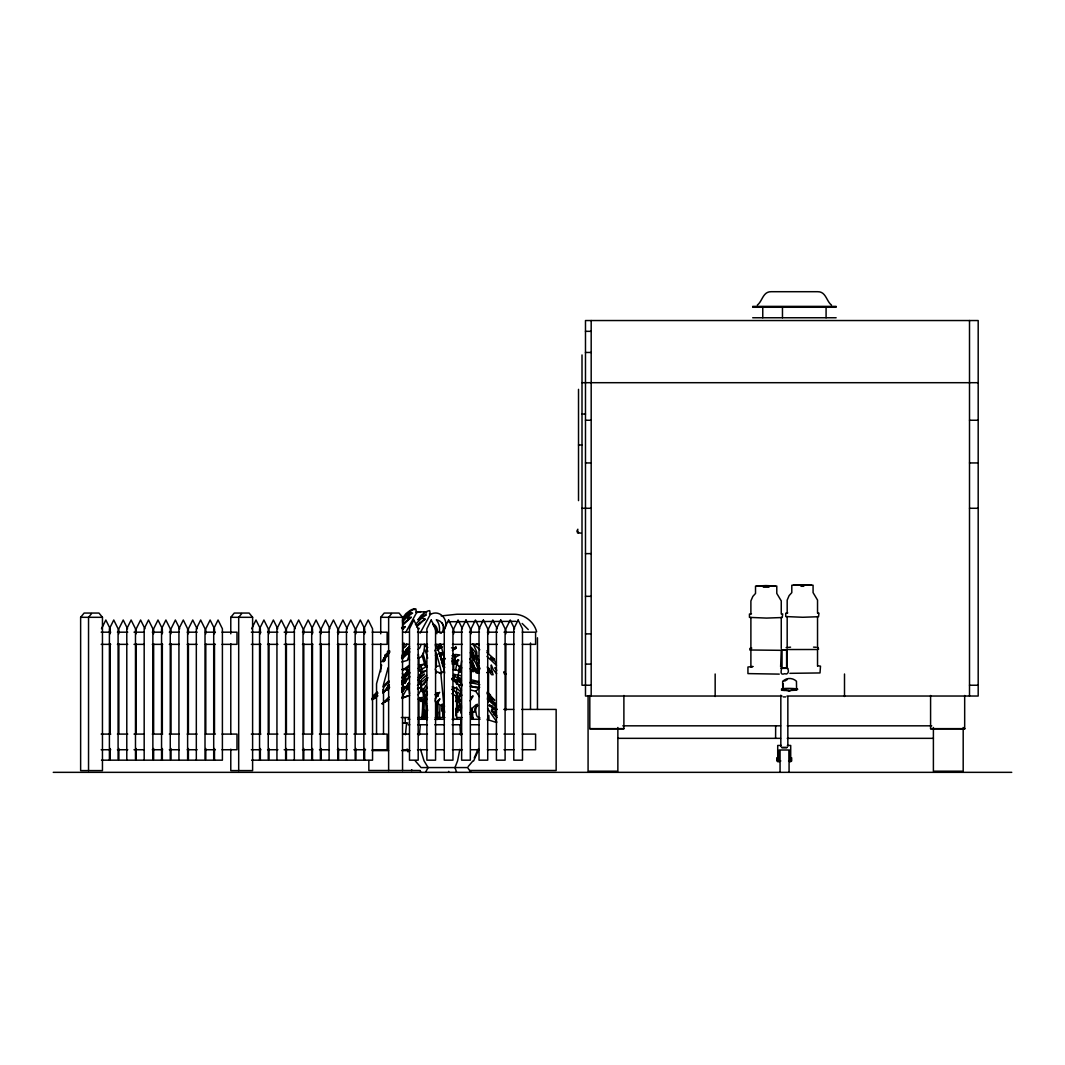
<?xml version="1.0" encoding="UTF-8"?>
<svg xmlns="http://www.w3.org/2000/svg" width="1065" height="1065" viewBox="0 0 1065 1065"><rect width="100%" height="100%" fill="white"/><g stroke="black" fill="none" stroke-linecap="round" stroke-linejoin="round"><path stroke-width="1.5" d="M418.452 656.133L418.465 654.256M456.619 687.071L456.632 719.021M426.959 719.794L427.118 716.878A72.087 72.061 0 0 0 417.76 679.643M435.785 718.582L436.104 703.073M444.078 718.516L444.251 715.507M405.499 632.81L416.561 612.695L415.869 608.9A22.658 8.041 -56.4 0 0 411.383 610.618L407.363 613.693L404.048 618.153L409.546 613.72A15.07 5.352 -56.4 0 1 412.608 613.16A28.489 10.117 -56.4 0 0 405.339 618.898L402.397 621.92M420.089 633.116L430.353 614.425L429.661 610.631A22.658 8.041 -56.4 0 0 425.175 612.362L421.154 615.437L417.839 619.883L423.338 615.464A15.07 5.352 -56.4 0 1 426.399 614.904A28.489 10.117 -56.4 0 0 419.131 620.642L416.189 623.651A9.625 3.421 -56.4 0 0 415.47 624.609M459.281 699.838L459.401 704.125L461.531 707.999L458.709 707C455.927 702.634 455.753 696.83 458.309 692.33L456.313 693.661M421.78 717.863L422.246 712.938A83.629 39.645 -78.1 0 0 422.725 700.064M423.284 717.863L423.75 712.938A83.629 39.645 -78.1 0 0 424.216 698.667M437.076 719.607L437.542 714.682A83.629 39.645 -78.1 0 0 438.008 700.397M405.446 734.717L406.564 723.029M419.37 734.983L420.356 724.759M403.954 643.42L403.489 648.172L405.712 646.482A11.369 8.8 -45.7 0 0 406.857 643.966M440.071 643.926L438.101 648.039M783.268 683.757L783.294 686.912M452.305 664.307L452.106 660.46M454.103 680.562L454.808 674.385M456.965 684.036L459.587 666.104M439.233 632.424L439.526 630.027A19.902 15.389 -45.7 0 0 436.304 619.857L438.407 620.402A12.647 9.785 -45.7 0 1 443.346 626.699L443.067 631.372C450.854 622.666 441.136 608.488 430.353 614.425M453.45 653.87L455.407 660.1M451.933 655.734L455.567 654.469L459.92 654.962L455.327 657.038A7.508 6.031 37.1 0 0 454.502 660.433L454.728 661.698L458.829 660.14L455.993 662.736L458.616 666.011A4.846 3.901 37.1 0 1 459.96 667.502A4.367 3.515 37.1 0 1 460.519 668.767L461.624 660.846M577.829 529.198L577.47 532.82L580.838 533.086M577.203 530.17L577.137 531.635M402.943 648.558L403.875 643.18M442.361 665.172L443.173 660.686M455.62 669.898L457.697 659.568M435.039 699.159L439.738 692.33L434.919 694.713M471.236 656.253L472.461 652.339L474.005 660.074L479.383 669.952M459.867 749.294L457.577 760.863L454.955 767.572L456.645 772.338M408.933 648.492L408.667 651.78A5.951 2.117 -56.4 0 1 408.228 654.682A6.616 5.125 -45.7 0 1 409.253 653.777M405.419 679.59L404.873 681.76L406.204 680.136M578.441 532.114L578.362 533.086M492.176 709.649L492.07 712.099M461.438 705.642L461.012 710.422L458.975 710.209L457.378 706.308M455.514 701.555L457.471 696.909M381.669 665.066L376.544 683.797L376.544 734.304M388.126 667.675L383.507 684.515L383.507 734.078M402.464 656.413L403.156 654.403L402.49 650.861M403.968 656.413L404.673 652.512L402.65 649.53M487.118 719.9L488.835 715.507L488.968 720.1L496.649 722.536M474.231 757.974L477.985 749.294M473.685 760.863L478.824 749.294M403.422 627.471L403.821 626.553L401.572 627.644M418.718 629.202L419.117 628.297L418.052 628.696M435.053 700.597L435.918 703.193L439.925 698.733L437.555 703.486L444.025 707.053L444.531 706.122M406.923 679.59L409.466 676.035M458.775 706.175L457.87 712.285L455.527 709.277M101.495 628.776L105.834 620.016L110.188 628.776L110.188 633.768M251.646 628.776L255.986 620.016L260.339 628.776L260.339 633.768M423.444 699.372L422.259 701.742L424.269 703.1M470.104 700.89L472.793 696.59L471.063 698.028M426.479 687.844L423.63 694.819L424.602 696.43L427.358 691.598M461.265 698.906L459.987 701.981L459.268 697.855L461.052 695.086M408.228 654.682L409.812 651.807M409.253 672.388L404.274 675.969M401.944 697.575L407.615 687.457M418.159 668.66L419.783 665.771L424.842 664.267M418.172 694.979L421.407 689.188M423.843 684.862L427.904 677.62M384.199 660.726L385.117 658.316M409.279 687.604L407.962 689.827L407.016 686.526L408.667 682.918M385.33 658.024L387.314 655.787M427.478 694.234L425.374 696.79L423.058 692.53L423.497 697.109L418.106 699.106M460.519 668.767L461.797 667.848M376.318 695.525L373.961 698.746A11.036 2.024 -46 0 0 376.611 696.377M377.516 695.125L375.759 697.389L377.849 695.884M383.999 661.019L383.44 661.698L384.039 661.365M88.541 770.594L88.541 617.314L92.016 613.054L98.978 613.054L102.453 617.314L102.453 770.594L80.634 770.594L80.634 617.314L84.108 613.054L91.058 613.054M230.786 633.795L230.786 617.314L234.26 613.054L241.209 613.054M380.724 633.795L380.724 617.314L384.199 613.054L391.148 613.054M377.263 695.299L375.253 697.735A16.574 4.287 -41.1 0 1 372.79 699.266M388.193 650.941L387.287 652.033L388.765 650.835M388.792 652.033L389.697 650.941M457.178 661.099L456.486 661.924L456.246 660.633M376.145 695.578L373.282 698.959A9.918 1.811 -46 0 1 372.031 699.825M468.241 766.454L472.98 760.863M385.157 660.42C379.207 664.161 384.745 656.28 387.34 655.281M426.359 685.168L421.767 691.558C418.585 686.779 424.442 682.692 427.358 679.656M401.691 692.317L404.367 689.241L402.131 691.624M402.064 689.348L403.835 687.471M422.632 699.226L420.622 701.449L419.743 697.429M402.783 625.168L411.41 617.128L402.716 623.837M416.575 626.912L425.201 618.858L416.508 625.581M401.811 680.562L409.599 673.493M455.78 697.894L457.271 696.284M787.368 679.457L784.719 681.081M461.185 695.871L461.93 695.112M437.103 650.276L442.547 646.828M402.37 620.216L403.835 618.898A28.489 10.117 -56.4 0 1 411.103 613.16M372.59 696.417L377.236 691.931M383.041 686.326L388.845 680.708M371.765 698.667L377.569 693.049M383.373 687.444L389.191 681.84M389.351 684.582L387.86 686.033A16.574 4.287 -41.1 0 1 383.054 693.075M387.753 700.49A11.036 2.024 -46 0 0 389.058 699.359A16.574 4.287 -41.1 0 1 385.437 701.622A6.323 1.637 -41.1 0 0 382.069 703.765L389.045 697.029M401.825 684.689L409.945 676.834M402.81 629.482L405.326 626.553L401.811 628.603M381.936 661.698L385.543 658.33M402.051 658.942L409.293 652.179M435.345 655.215L436.637 653.99M441.642 660.14L443.533 658.41M403.702 669.353L408.933 665.425M405.206 669.353L409.359 666.131M418.998 671.096L427.345 665.851M459.721 704.923L460.932 703.832M402.65 686.166L403.395 685.527A14.085 2.583 -46 0 1 401.745 688.682M417.64 689.201L419.61 687.577L417.547 688.349M408.015 648.066L405.951 649.863L409.493 646.388M386.954 688.496L388.086 687.524M388.445 688.496L389.59 687.524M404.008 676.741L409.958 672.587M419.304 678.472L424.549 674.132L418.066 677.713M388.046 653.87L383.826 658.024L387.434 655.161M402.197 656.572L408.121 651.993L402.61 655.361M402.49 684.728L403.675 683.717M408.081 648.731L402.583 653.764L409.825 648.585M404.82 673.959L408.614 670.99M418.612 675.703L426.266 670.497L421.128 671.762M452.172 689.734L454.209 688.057M389.55 652.366L386.289 655.481L388.818 653.63M401.918 655.255L409.133 649.796M402.637 657.025L405.126 655.002L401.518 657.851M418.159 649.317L419.504 648.226A11.369 8.8 -45.7 0 0 421.008 644.432M793.412 689.361L789.205 691.212L784.918 689.561M418.785 678.831L421.341 676.781L418.931 678.179M389.497 651.221L384.785 655.481L389.723 652.02M388.885 688.775L387.247 690.014A10.344 2.676 -41.1 0 0 389.457 686.832M402.171 683.717L404.62 681.959M409.08 685.527L406.617 687.391A12.9 3.341 -41.1 0 0 409.719 683.85M417.467 685.461L420.781 682.172L418.399 682.918M407.828 618.698L409.905 617.128L408.308 617.993M376.344 695.884L374.254 697.389L377.769 692.849L373.748 697.735A16.574 4.287 -41.1 0 1 372.497 698.547M782.708 681.414C786.356 677.486 792.653 677.58 796.46 681.241L796.58 690.014L795.049 690.213M426.652 675.21L421.74 679.217L420.169 683.49L426.599 677.899M757.322 305.109C762.54 301.142 762.82 291.477 771.273 291.704L817.561 291.704C826.027 291.477 826.294 301.142 831.512 305.109M475.483 691.398L478.451 688.988M402.051 682.705L405.832 680.695M442.894 654.403L441.536 655.295A7.508 6.031 37.1 0 0 440.71 658.702L440.937 659.967L445.037 658.41L442.201 661.006L444.811 664.28M437.089 648.798L441.043 646.828L439.299 645.883M452.385 650.529L456.246 647.853L451.48 647.84M407.11 670.99L409.053 669.765M401.598 687.844L402.677 687.178M409.706 695.378L402.064 698.307M444.451 671.07L439.366 673.36M401.825 681.853L403.103 681.174M438.141 653.99L441.775 652.739M407.323 695.911L405.419 696.75M442.934 653.71L440.031 655.295A7.508 6.031 37.1 0 0 439.512 656.333M405.832 670.018L407.709 669.219M407.336 670.018L409.2 669.219M763.339 587.201L768.97 587.201M775.307 586.043L757.002 586.07M811.597 585.231L793.292 585.257M786.116 647.666L790.563 647.161M418.545 670.564L420.529 669.872M417.76 658.143L420.808 657.198L423.67 653.164L424.576 646.335L425.494 645.71L427.771 647.533M402.224 697.535L404.42 697.043M416.402 612.322L424.429 611.709L426.639 612.575M416.561 612.695L420.595 611.603M420.755 664.826L423.338 664.267M436.051 666.557L438.634 666.011M441.203 615.943L457.058 614.239L513.902 614.239C524.299 614.159 534.071 621.72 536.654 631.785M459.015 685.567L461.824 685.154M437.688 646.096L440.804 645.883M401.771 661.951L407.389 660.407L408.84 656.08L409.426 660.194M751.464 613.693L749.454 614.052L749.454 617.38L766.52 618.086L782.243 617.527L782.682 614.012L782.003 613.826M787.741 612.881L785.744 613.24L785.744 616.568L802.81 617.274L818.519 616.715L818.972 613.2L818.293 613.014M751.797 648.119L749.84 648.479L749.84 649.996L780.352 650.316M752.715 666.677L750.892 667.01L750.892 617.38M415.683 612.202L416.668 612.109M429.475 613.933L430.473 613.853M486.692 672.601L488.981 672.255A6.776 4.074 58.7 0 1 490.286 671.935M752.902 666.45L747.936 667.023L747.936 673.599L779.247 674.118M448.352 621.72L515.966 621.348M792.134 690.32C807.989 688.762 785.304 687.764 781.59 688.842L781.55 690.28L785.278 690.373M794.437 690.293L788.366 690.426M800.973 586.283L803.782 586.283M784 668.314L782.043 668.314L782.043 649.916L784.066 649.903M784.599 668.314L786.609 668.314L786.622 649.916L782.189 649.916M780.845 668.314C783.148 666.69 777.982 676.328 784.745 673.706C789.365 675.809 789.698 666.637 785.185 668.314M787.834 668.314L786.436 668.314M461.065 679.989L459.295 680.003A19.556 10.211 33.7 0 0 456.233 680.655M786.329 690.439L788.553 690.386M752.702 306.387L836.145 306.387M752.636 307.266L836.211 307.266M752.702 317.756L836.145 317.756M585.484 331.335L591.182 331.335M585.484 352.462L591.182 352.462M582.009 382.694L978.189 382.694M582.009 414.045L585.484 414.045M585.484 420.249L591.182 420.249M969.509 420.249L978.189 420.249M578.521 444.984L582.009 444.984M585.484 462.942L591.182 462.942M969.509 462.942L978.189 462.942M582.009 508.285L591.182 508.285M969.509 508.285L978.189 508.285M585.484 553.627L591.182 553.627M585.484 596.333L591.182 596.333M80.634 617.314L102.453 617.314M230.786 617.314L252.605 617.314L252.605 770.594L230.786 770.594L230.786 749.174M380.724 617.314L402.543 617.314L402.543 770.594M101.175 632.184L110.76 632.184M117.403 632.184L127.76 632.184M134.004 632.184L144.361 632.184M152.282 632.184L162.639 632.184M169.282 632.184L179.239 632.184M187.16 632.184L197.118 632.184M205.425 632.184L215.396 632.184M222.039 632.184L236.989 632.184L236.989 644.352L222.039 644.352M251.327 632.184L260.912 632.184M267.555 632.184L277.912 632.184M284.155 632.184L294.512 632.184M302.433 632.184L312.791 632.184M319.433 632.184L329.391 632.184M337.312 632.184L347.27 632.184M353.913 632.184L365.548 632.184M372.191 632.184L387.141 632.184L387.141 644.352L372.191 644.352M402.543 632.184L409.186 632.184M417.507 632.184L427.491 632.184M435.798 632.184L444.518 632.184M452.439 632.184L462.41 632.184M469.465 632.184L479.45 632.184M487.357 632.184L497.342 632.184M503.985 632.184L514.368 632.184M522.289 632.184L535.588 632.184L535.588 644.352L522.289 644.352M585.484 633.888L591.182 633.888M101.175 644.352L110.76 644.352M117.403 644.352L127.76 644.352M134.004 644.352L144.361 644.352M152.282 644.352L162.639 644.352M169.282 644.352L179.239 644.352M187.16 644.352L197.118 644.352M205.425 644.352L215.396 644.352M251.327 644.352L260.912 644.352M267.555 644.352L277.912 644.352M284.155 644.352L294.512 644.352M302.433 644.352L312.791 644.352M319.433 644.352L329.391 644.352M337.312 644.352L347.27 644.352M353.913 644.352L365.548 644.352M402.543 644.352L409.186 644.352M417.507 644.352L427.491 644.352M435.798 644.352L444.118 644.352M452.439 644.352L462.41 644.352M470.73 644.352L479.037 644.352M487.357 644.352L497.342 644.352M503.985 644.352L514.368 644.352M585.484 664.107L591.182 664.107M783.813 668.327L784.745 668.327M591.182 685.234L582.009 685.234L582.009 354.951M969.509 685.234L978.189 685.234M782.003 696.031L585.484 696.031L585.484 320.538L978.189 320.538L978.189 696.031L786.982 696.031M493.974 709.423L497.248 709.423M503.785 709.423L513.61 709.423M521.783 709.423L556.143 709.423L556.143 770.488L469.945 770.488M401.292 717.53L409.253 717.53M417.906 717.53L427.651 717.53M435.239 717.53L444.837 717.53M456.938 717.53L461.997 717.53M408.015 719.274L409.799 719.274M417.813 719.274L427.398 719.274M434.813 719.274L444.464 719.274M452.079 719.274L461.544 719.274M470.73 719.274L480.022 719.274M402.53 723.029L407.908 723.029M408.015 724.759L409.799 724.759M417.813 724.759L427.398 724.759M434.813 724.759L444.464 724.759M452.079 724.759L460.812 724.759L460.812 719.274M470.73 724.759L479.13 724.759M622.839 725.824L780.592 725.824M787.235 725.824L931.729 725.824M589.81 728.646L623.89 728.646M930.584 728.646L964.677 728.646M964.677 728.793L930.584 728.793L930.584 695.498M961.429 728.939L964.677 728.939L964.677 695.498M101.175 734.091L110.76 734.091M117.403 734.091L127.76 734.091M134.004 734.091L144.361 734.091M152.282 734.091L162.639 734.091M169.282 734.091L179.239 734.091M187.16 734.091L197.118 734.091M205.425 734.091L215.396 734.091M222.039 734.091L236.989 734.091L236.989 749.733L222.039 749.733M251.327 734.091L260.912 734.091M267.555 734.091L277.912 734.091M284.155 734.091L294.512 734.091M302.433 734.091L312.791 734.091M319.433 734.091L329.391 734.091M337.312 734.091L347.27 734.091M353.913 734.091L365.548 734.091M372.191 734.091L387.141 734.091L387.141 749.733L372.191 749.733M402.543 734.091L409.186 734.091M417.507 734.091L427.491 734.091M435.798 734.091L444.118 734.091M452.439 734.091L462.41 734.091M470.73 734.091L479.037 734.091M487.357 734.091L497.342 734.091M503.985 734.091L513.969 734.091M522.289 734.091L535.588 734.091L535.588 749.733L522.289 749.733M617.86 738.338L780.592 738.338M787.235 738.338L933.393 738.338M781.297 745.46L777.716 745.46L777.716 761.715L779.101 761.715L779.101 750L789.564 750L789.564 761.715L790.709 761.715L790.709 745.46L787.368 745.46M101.175 749.733L110.76 749.733M117.403 749.733L127.76 749.733M134.004 749.733L144.361 749.733M152.282 749.733L162.639 749.733M169.282 749.733L179.239 749.733M187.16 749.733L197.118 749.733M205.425 749.733L215.396 749.733M251.327 749.733L260.912 749.733M267.555 749.733L277.912 749.733M284.155 749.733L294.512 749.733M302.433 749.733L312.791 749.733M319.433 749.733L329.391 749.733M337.312 749.733L347.27 749.733M353.913 749.733L365.548 749.733M402.543 749.733L409.186 749.733M417.507 749.733L427.491 749.733M435.798 749.733L444.118 749.733M452.439 749.733L462.41 749.733M470.73 749.733L479.037 749.733M487.357 749.733L497.342 749.733M503.985 749.733L513.969 749.733M372.124 750.599L388.605 750.599M401.785 750.599L410.012 750.599M777.716 757.774L776.771 757.774L776.771 760.943L780.818 760.956M101.495 760.17L118.095 760.17L118.095 628.776L113.755 620.016L109.402 628.776L109.402 760.17M251.646 760.17L268.247 760.17L268.247 628.776L263.907 620.016L259.554 628.776L259.554 760.17M788.566 760.956L791.668 760.956L791.668 757.774M467.868 767.572L421.061 767.572L415.244 760.863M420.222 770.488L368.836 770.488L368.836 760.543M53.25 772.338L1011.75 772.338M784.665 649.903L786.622 649.916M782.136 668.314L783.414 668.314M783.281 696.909L785.65 696.909M784.506 690.426L786.822 690.386M440.271 652.739L443.919 652.765M453.65 674.398L461.265 675.743M789.884 673.333L820.01 672.947L820.503 666.158L817.827 665.771M784.04 690.346L782.762 690.253L782.642 681.467M813.527 647.134L816.203 647.267M788.513 649.53L816.642 649.504L818.599 649.144L817.92 647.44M458.709 684.555L461.038 684.675M470.65 679.656L478.491 681.533M457.471 710.209L459.508 710.422L459.361 709.21M458.642 678.032L460.493 678.272M457.138 678.032L460.879 678.645M452.039 686.938L456.925 688.296L460.133 691.278L460.945 689.787L457.87 683.916L451.84 679.51M470.69 690.067L475.722 691.225L479.383 696.563M477.839 655.814L476.534 656.067L477.519 657.212M475.456 655.681L477.639 656.466M451.999 678.565L458.988 681.041L461.837 684.236M479.782 684.689L474.364 683.464A32.749 17.107 33.7 0 0 470.131 683.038M418.452 664.294L421.061 666.038A85.107 40.337 -78.1 0 1 422.299 669.872M478.664 682.332L473.086 681.733A19.556 10.211 33.7 0 0 470.024 682.399M479.729 687.271L470.291 686.379L479.09 688.256M459.348 684.995L462.303 685.62M436.69 671.696L440.804 673.12L444.025 707.053M489.394 705.216L492.19 705.975M780.632 666.81L781.257 649.956M476.401 643.753L479.117 644.764M475.11 656.959L477.133 657.731M487.331 699.292L492.19 701.289L491.937 699.492L487.584 696.443M426.586 703.379L423.764 701.742L426.133 697.003L422.126 701.449L421.247 697.429M479.889 717.823L477.306 716.852L476.468 715.134L475.602 710.062L476.854 705.336L476.162 704.671L472.567 707.919L471.662 714.016L469.772 712.538M451.84 693.674L456.406 696.324L457.724 695.019L455.434 691.718L451.84 689.148M470.504 671.043L472.141 671.682L471.156 670.085M424.03 612.135L426.24 613.001M453.477 675.423L461.425 680.375M438.194 631.865L441.23 633.342M461.318 671.988L457.551 670.338A18.345 16.481 -8.7 0 0 453.211 669.605M486.958 693.395L490.552 695.179L487.903 692.41M489.208 705.736L491.817 707L492.243 709.037M487.411 694.7L494.759 700.264L487.104 692.223M487.304 698.107L496.144 705.509L495.531 703.539L488.369 697.029M420.475 622.892L419.637 622.426L419.677 623.93M476.641 704.777L477.865 705.536M496.463 712.778L491.351 710.355L496.876 715.534M522.143 623.451L528.253 629.561M486.891 652.486L494.599 659.341L490.752 657.411L490.406 658.689L493.721 660.233A11.435 2.09 46.8 0 1 496.383 662.523M486.945 650.822L488.276 651.793M488.063 699.692L495.784 706.787M470.903 685.234L472.754 687.165M496.649 708.957L489.421 705.043L496.436 711.087M473.326 718.156L470.211 714.389M470.544 717.025L471.822 718.156M471.169 647.201L475.003 651.793L476.907 657.544L476.801 652.086L473.925 645.776A13.619 8.347 67.9 0 0 472.501 643.979M455.793 648.026L455.141 647.427L455.54 648.705M473.805 644.165L479.782 649.717M486.958 656.399L496.516 665.292M503.692 671.962L506.075 674.185A6.776 4.074 58.7 0 0 504.078 673.666M475.549 656.879L479.13 660.22M487.504 668.008L492.283 672.454A6.776 4.074 58.7 0 0 491.258 672.055M496.729 716.998L493.175 713.657L497.009 717.517M435.745 692.57L438.008 696.27M468.214 768.517L470.943 772.338M454.396 654.722L456.086 656.839M470.051 668.793L473.645 671.682L470.823 664.946M451.746 658.17L455.141 664.201L456.073 663.788L455.714 661.338M402.543 617.314L399.055 613.054L392.106 613.054L388.632 617.314L388.632 770.594M252.605 617.314L249.13 613.054L242.168 613.054L238.693 617.314L238.693 770.594M441.522 662.403L443.306 664.28A4.846 3.901 37.1 0 1 443.706 664.613M435.518 653.378L436.85 655.215M469.798 662.323L475.163 668.687L471.662 661.179M456.006 660.593L457.79 663.162M455.394 661.871L457.178 664.44M414.937 609.739L414.365 608.9A22.658 8.041 -56.4 0 0 409.879 610.618L405.858 613.693L402.543 618.153L408.041 613.72A15.07 5.352 -56.4 0 1 411.103 613.16M487.597 708.545L496.729 721.857M426.133 686.259L427.211 687.844M496.676 670.271L494.972 667.622L496.49 670.244M403.941 677.859L403.968 677.899A72.087 72.061 0 0 1 406.138 682.026M402.437 677.859L402.464 677.899A72.087 72.061 0 0 1 405.286 683.437M470.876 651.314L473.539 656.919L473.925 660.633L474.95 659.408L474.311 655.574L470.903 647.946M480.089 668.793L476.548 661.298L476.295 655.374L479.077 662.683M469.878 658.583L471.782 663.655L472.248 658.849L470.344 652.499M479.237 667.316L477.493 663.229A14.231 8.533 58.7 0 0 477.506 667.236M452.266 660.992L453.637 664.201L454.569 663.788L453.903 660.1M433.468 625.661L433.428 624.157L434.267 624.623A12.634 9.771 -45.7 0 1 437.356 629.947L437.449 632.224M514.568 628.776L510.228 620.016L505.875 628.776L505.875 633.768M497.195 628.776L492.842 620.016L488.502 628.776L488.502 633.768M479.809 628.776L475.456 620.016L471.116 628.776L471.116 633.768M462.423 628.776L458.07 620.016L453.73 628.776L453.73 633.768M442.135 622.932L443.586 625.847M347.257 628.776L342.903 620.016L338.563 628.776L338.563 633.768M329.87 628.776L325.531 620.016L321.177 628.776L321.177 633.768M295.098 628.776L290.758 620.016L286.405 628.776L286.405 633.768M277.712 628.776L273.372 620.016L269.032 628.776L269.032 633.768M197.105 628.776L192.752 620.016L188.412 628.776L188.412 633.768M179.719 628.776L175.366 620.016L171.026 628.776L171.026 633.768M144.946 628.776L140.607 620.016L136.253 628.776L136.253 633.768M127.56 628.776L123.221 620.016L118.867 628.776L118.867 633.768M435.252 629.189L436.876 633.688M477.852 673.027L476.268 668.674M432.883 623.371L434.666 627.738M487.277 666.823L488.715 670.125A17.12 10.264 58.7 0 0 491.617 674.691L493.148 674.757L491.298 668.98A14.231 8.533 58.7 0 1 491.285 664.973L493.028 669.046A11.502 6.896 58.7 0 0 496.663 673.586M471.981 665.093L473.419 668.381A17.12 10.264 58.7 0 0 476.321 672.947L479.356 673.027L477.506 667.236M420.475 749.294L424.056 760.863L428.117 767.572L425.507 772.338M407.123 749.001L408.028 751.89M471.169 708.039L472.767 711.952L474.804 712.152L474.87 708.545L477.24 704.191L477.266 706.481M460.466 710.848L461.172 713.404M440.564 643.992L444.717 659.421M426.106 645.337L427.757 651.514M472.541 661.751L474.923 668.381A17.12 10.264 58.7 0 0 477.826 672.947M444.012 718.835L441.762 704.604M443.932 707.799L444.664 712.472M426.879 705.949L427.637 710.701M456.139 710.661L456.366 712.285M435.345 644.272L435.532 646.149M409.266 690.786L409.559 693.848M419.783 665.771L420.009 669.1M442.84 717.277L442.321 704.005M459.947 724.759L460.573 734.983M453.264 713.856L453.504 719.208M969.509 320.538L969.509 696.031M963.186 727.502L963.186 771.193L933.393 771.193L933.393 727.502M844.505 673.999L844.505 696.497M826.081 307.319L826.081 317.756M817.534 613.2L817.534 600.074L813.074 592.619L813.074 585.231L802.145 584.778L791.801 585.257L791.801 592.646L789.125 595.601L787.181 600.114L787.181 613.24M817.534 616.529L817.534 647.627M817.534 649.144L817.534 666.171M789.072 750.652L789.072 771.859M787.847 696.736L787.847 746.139M787.181 616.568L787.181 647.666M787.181 649.184L787.181 666.197M782.469 307.319L782.469 317.756M781.257 614.012L781.257 600.886L776.784 593.431L776.784 586.043L765.868 585.59L755.524 586.07L755.524 593.458L752.835 596.413L750.892 600.926L750.892 614.052M781.257 617.341L781.257 648.439M780.831 695.219L780.831 746.552M780.059 750.652L780.059 771.859M775.653 725.824L775.6 738.338M762.766 307.319L762.766 317.756M715.161 673.999L715.161 696.497M623.89 695.498L623.89 728.793L589.81 728.793L589.81 695.498M617.86 727.502L617.86 771.193L588.08 771.193L588.08 695.938M591.182 320.538L591.182 696.031M578.521 389.351L578.521 500.617M537.452 637.802L537.452 709.423M530.503 643.007L530.503 709.423M505.875 643.739L505.875 710.275M488.502 643.739L488.502 653.724M488.502 672.015L488.502 701.955M472.7 711.047L472.7 719.208M471.116 663.695L471.116 667.023M471.116 670.351L471.116 683.663M453.73 662.031L453.73 670.351M448.658 771.38L448.658 772.338M436.344 653.724L436.344 667.023M420.582 771.38L420.582 772.338M418.958 657.052L418.958 665.359M418.958 698.627L418.958 718.582M419.011 719.274L419.011 724.759M411.716 769.649L411.716 770.594M405.219 717.53L405.219 723.029M380.724 643.686L380.724 671.709M364.643 633.768L364.643 628.776L360.289 620.016L355.95 628.776L355.95 633.768M364.643 643.739L364.643 733.559M364.643 748.522L364.643 760.17M363.857 760.17L363.857 628.776L368.21 620.016L372.55 628.776L372.55 760.17L355.95 760.17L355.95 748.522M355.95 643.739L355.95 733.559M346.471 760.17L346.471 628.776L350.824 620.016L355.164 628.776L355.164 760.17L338.563 760.17L338.563 748.522M338.563 643.739L338.563 733.559M329.098 760.17L329.098 628.776L333.438 620.016L337.778 628.776L337.778 760.17L321.177 760.17L321.177 748.522M321.177 643.739L321.177 733.559M312.484 633.768L312.484 628.776L308.144 620.016L303.791 628.776L303.791 633.768M312.484 643.739L312.484 733.559M312.484 748.522L312.484 760.17M311.712 760.17L311.712 628.776L316.052 620.016L320.405 628.776L320.405 760.17L303.791 760.17L303.791 748.522M303.791 643.739L303.791 733.559M294.326 760.17L294.326 628.776L298.666 620.016L303.019 628.776L303.019 760.17L286.405 760.17L286.405 748.522M286.405 643.739L286.405 733.559M276.94 760.17L276.94 628.776L281.28 620.016L285.633 628.776L285.633 760.17L269.032 760.17L269.032 748.522M269.032 643.739L269.032 733.559M260.339 643.739L260.339 733.559M260.339 748.522L260.339 760.17M230.786 643.686L230.786 734.344M214.491 633.768L214.491 628.776L210.138 620.016L205.798 628.776L205.798 633.768M214.491 643.739L214.491 733.559M214.491 748.522L214.491 760.17M213.706 760.17L213.706 628.776L218.059 620.016L222.399 628.776L222.399 760.17L205.798 760.17L205.798 748.522M205.798 643.739L205.798 733.559M196.319 760.17L196.319 628.776L200.673 620.016L205.013 628.776L205.013 760.17L188.412 760.17L188.412 748.522M188.412 643.739L188.412 733.559M178.933 760.17L178.933 628.776L183.287 620.016L187.626 628.776L187.626 760.17L171.026 760.17L171.026 748.522M171.026 643.739L171.026 733.559M162.333 633.768L162.333 628.776L157.993 620.016L153.64 628.776L153.64 633.768M162.333 643.739L162.333 733.559M162.333 748.522L162.333 760.17M161.56 760.17L161.56 628.776L165.9 620.016L170.254 628.776L170.254 760.17L153.64 760.17L153.64 748.522M153.64 643.739L153.64 733.559M144.174 760.17L144.174 628.776L148.514 620.016L152.867 628.776L152.867 760.17L136.253 760.17L136.253 748.522M136.253 643.739L136.253 733.559M126.788 760.17L126.788 628.776L131.128 620.016L135.481 628.776L135.481 760.17L118.867 760.17L118.867 748.522M118.867 643.739L118.867 733.559M110.188 643.739L110.188 733.559M110.188 748.522L110.188 760.17M403.156 686.326A10.344 2.676 -41.1 0 1 401.971 690.599M402.677 690.506A21.699 5.618 -41.1 0 0 409.013 682.931A8.973 1.637 -46 0 1 404.727 688.057L402.251 690.227A28.103 5.139 -46 0 0 403.981 688.123M419.517 670.551A14.83 3.834 -41.1 0 1 418.452 676.954M382.069 703.765A5.911 1.078 -46 0 1 384.412 702.248A9.918 1.811 -46 0 0 387.074 700.69M404.514 686.592A28.675 5.245 -46 0 1 402.37 689.122M424.243 644.152A12.314 9.518 -45.7 0 1 424.576 646.641L426.426 645.603A16.508 12.78 -45.7 0 0 426.839 644.059M408.694 647.64A11.968 4.247 -56.4 0 1 409.373 646.029M506.075 674.185A6.297 1.145 46.8 0 1 504.331 672.188M443.067 666.504A28.475 21.619 -31.5 0 1 444.797 667.276M437.675 692.769A83.629 39.645 -78.1 0 1 437.875 696.004M435.279 669.02A85.107 40.337 -78.1 0 1 436.477 672.947M440.005 705.909A85.107 40.337 -78.1 0 1 439.139 719.181M460.865 691.784A54.794 38.726 -87.4 0 0 455.793 715.84A55.753 39.405 -87.4 0 1 461.491 690.04M434.919 650.222A126.163 97.86 -87.1 0 1 441.602 673.559M436.064 644.711A128.399 99.591 -87.1 0 1 444.691 673.027M453.45 691.079A114.275 110.321 -83 0 1 454.01 688.043M458.443 671.722A114.275 110.321 -83 0 1 460.639 665.971M456.339 683.93A112.291 108.404 -83 0 1 458.323 676.621M459.734 672.321A112.291 108.404 -83 0 1 461.318 668.061M453.49 720.086A103.238 51.586 87.6 0 1 453.41 686.752M470.703 698.853A50.175 47.379 56.4 0 1 472.953 695.725M418.865 679.044A73.365 73.325 0 0 1 421.74 684.689M423.577 689.055A73.365 73.325 0 0 1 424.655 692.037M425.587 695.059A73.365 73.325 0 0 1 426.745 699.665M403.608 669.286A14.83 3.834 -41.1 0 1 402.144 678.179M402.157 669.832A13.765 2.516 -46 0 1 403.861 669.472A24.868 4.553 -46 0 1 403.728 670.178M388.579 687.391A28.675 5.245 -46 0 1 386.302 689.96L383.174 692.916A14.085 2.583 -46 0 0 388.712 685.714M492.283 672.454A6.297 1.145 46.8 0 1 491.378 671.443M456.339 681.294A32.749 17.107 33.7 0 1 460.573 681.733M426.213 704.165A85.107 40.337 -78.1 0 1 425.175 718.942M442.201 711.101A55.753 39.405 -87.4 0 1 442.494 708.105M442.188 711.154A54.794 38.726 -87.4 0 1 442.494 708.212M422.778 653.071A126.163 97.86 -87.1 0 1 426.839 667.316M424.669 649.091A128.399 99.591 -87.1 0 1 427.677 658.197M437.076 703.472A192.845 166.965 87.3 0 1 437.023 711.074M388.366 685.341A10.344 2.676 -41.1 0 1 387.42 687.79M386.675 688.855A10.344 2.676 -41.1 0 1 385.743 690.014L387.38 688.775A21.699 5.618 -41.1 0 0 389.257 686.792M402.104 669.286A14.83 3.834 -41.1 0 1 405.446 669.246M423.111 618.659A12.647 9.785 -45.7 0 1 424.935 619.67M490.326 671.948A6.297 1.145 46.8 0 1 489.873 671.443M479.396 669.779A11.502 6.896 58.7 0 1 478.518 668.58M487.49 672.255A6.776 4.074 58.7 0 1 490.273 672.215M456.179 680.229A19.556 10.211 33.7 0 1 457.79 680.003M456.219 681.374A32.749 17.107 33.7 0 1 459.068 681.733M424.456 710.009A85.107 40.337 -78.1 0 1 423.843 717.437M422.299 656.173A126.163 97.86 -87.1 0 1 424.948 665.692M402.357 673.666A12.9 3.341 -41.1 0 1 401.998 677.393M382.894 689.641A12.54 3.248 -41.1 0 1 382.881 691.624M488.995 668.301A10.61 1.93 46.8 0 1 489.527 669.046M452.013 678.432A29.021 15.15 33.7 0 1 453.517 678.125M452.705 689.095A28.475 20.861 32 0 1 454.396 688.363M454.356 649.131A114.275 110.321 -83 0 1 455.953 646.508M439.699 718.343A103.238 51.586 87.6 0 1 439.259 711.979M405.073 677.313A73.365 73.325 0 0 1 406.577 680.096M413.832 620.016L409.493 628.776L409.493 760.17L418.186 760.17L418.186 628.776L413.832 620.016M431.219 620.016L426.879 628.776L426.879 760.17L435.572 760.17L435.572 628.776L431.219 620.016M448.605 620.016L444.265 628.776L444.265 760.17L452.958 760.17L452.958 628.776L448.605 620.016M465.991 620.016L461.638 628.776L461.638 760.17L470.331 760.17L470.331 628.776L465.991 620.016M483.377 620.016L479.024 628.776L479.024 760.17L487.717 760.17L487.717 628.776L483.377 620.016M500.763 620.016L496.41 628.776L496.41 760.17L505.103 760.17L505.103 628.776L500.763 620.016M518.136 620.016L513.796 628.776L513.796 760.17L522.489 760.17L522.489 628.776L518.136 620.016M786.902 747.55L781.777 747.55L786.902 747.55"/></g></svg>
